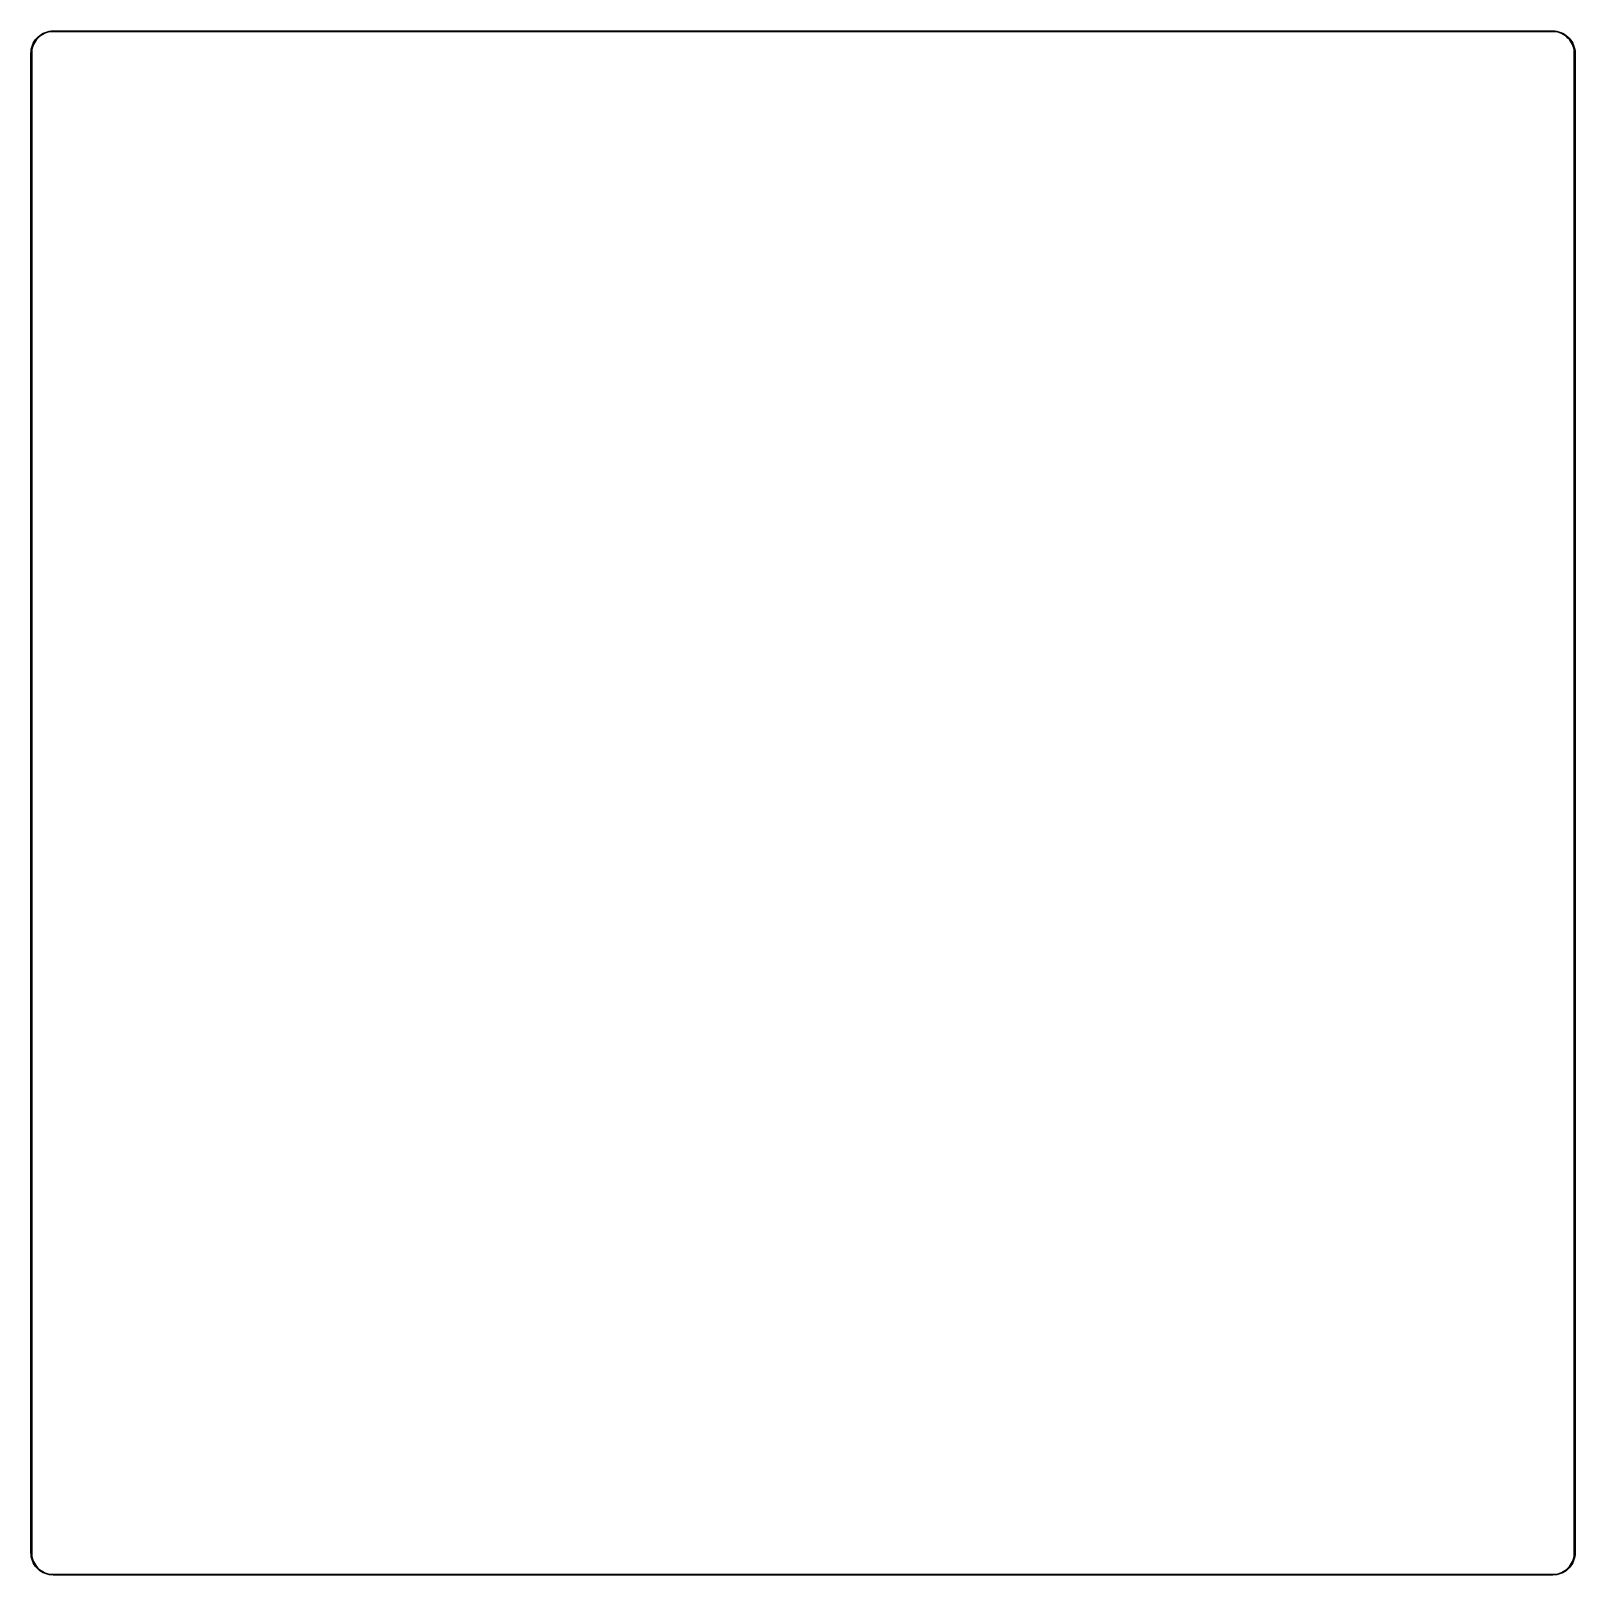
# Model space of a CAD drawing. Header units: inches. Extents: x 0 to 11.1, y 0 to 11.1.
import ezdxf

# ---------------------------------------------------------------- set-up
doc = ezdxf.new("R2010")
doc.units = ezdxf.units.IN
doc.header["$MEASUREMENT"] = 0
doc.layers.add('Edge.Cuts', color=254, linetype='CONTINUOUS', true_color=0xd0d2cd)

msp = doc.modelspace()

# ---------------------------------------------------------------- linework, layer by layer
at = {"layer": 'Edge.Cuts', "linetype": 'CONTINUOUS'}
for p, q in [((0.003, 10.989), (0.008, 11.003)), ((0.008, 11.003), (0.014, 11.016)), ((0.016, 11.007), (0.011, 10.994)), ((0.014, 11.016), (0.021, 11.029)), ((0.022, 11.02), (0.016, 11.007)), ((0.021, 11.029), (0.029, 11.042)), ((0.03, 11.032), (0.022, 11.02)), ((0.029, 11.042), (0.039, 11.053)), ((0.038, 11.044), (0.03, 11.032)), ((0.048, 11.054), (0.038, 11.044)), ((0.039, 11.053), (0.049, 11.063)), ((0.059, 11.064), (0.048, 11.054)), ((0.049, 11.063), (0.061, 11.073)), ((0.07, 11.073), (0.059, 11.064)), ((0.061, 11.073), (0.073, 11.081)), ((0.082, 11.08), (0.07, 11.073)), ((0.073, 11.081), (0.086, 11.088)), ((0.095, 11.086), (0.082, 11.08)), ((0.086, 11.088), (0.1, 11.094)), ((0.108, 11.092), (0.095, 11.086)), ((0.1, 11.094), (0.114, 11.099)), ((0.122, 11.095), (0.108, 11.092)), ((0.114, 11.099), (0.128, 11.103)), ((0.136, 11.098), (0.122, 11.095)), ((0.128, 11.103), (0.143, 11.105)), ((0.15, 11.099), (0.136, 11.098)), ((0.143, 11.105), (0.157, 11.105)), ((0.157, 11.099), (0.15, 11.099)), ((0.157, 11.105), (10.945, 11.105)), ((10.945, 11.099), (0.157, 11.099)), ((10.945, 11.105), (10.96, 11.105)), ((10.952, 11.099), (10.945, 11.099)), ((10.966, 11.098), (10.952, 11.099)), ((10.96, 11.105), (10.974, 11.103)), ((10.98, 11.095), (10.966, 11.098)), ((10.974, 11.103), (10.989, 11.099)), ((10.994, 11.092), (10.98, 11.095)), ((10.989, 11.099), (11.003, 11.094)), ((11.007, 11.086), (10.994, 11.092)), ((11.003, 11.094), (11.016, 11.088)), ((11.02, 11.08), (11.007, 11.086)), ((11.016, 11.088), (11.029, 11.081)), ((11.032, 11.073), (11.02, 11.08)), ((11.029, 11.081), (11.042, 11.073)), ((11.044, 11.064), (11.032, 11.073)), ((11.042, 11.073), (11.053, 11.063)), ((11.054, 11.054), (11.044, 11.064)), ((11.053, 11.063), (11.063, 11.053)), ((11.064, 11.044), (11.054, 11.054)), ((11.063, 11.053), (11.073, 11.042)), ((11.073, 11.032), (11.064, 11.044)), ((11.073, 11.042), (11.081, 11.029)), ((11.08, 11.02), (11.073, 11.032)), ((11.086, 11.007), (11.08, 11.02)), ((11.081, 11.029), (11.088, 11.016)), ((11.092, 10.994), (11.086, 11.007)), ((11.088, 11.016), (11.094, 11.003)), ((11.094, 11.003), (11.099, 10.989)), ((-0.003, 10.945), (-0.002, 10.96)), ((-0.003, 0.157), (-0.003, 10.945)), ((-0.002, 10.96), (0, 10.974)), ((0, 10.974), (0.003, 10.989)), ((0.004, 10.966), (0.003, 10.952)), ((0.003, 10.952), (0.003, 10.945)), ((0.003, 10.945), (0.003, 0.157)), ((0.007, 10.98), (0.004, 10.966)), ((0.011, 10.994), (0.007, 10.98)), ((11.095, 10.98), (11.092, 10.994)), ((11.098, 10.966), (11.095, 10.98)), ((11.099, 10.952), (11.098, 10.966)), ((11.099, 10.989), (11.103, 10.974)), ((11.099, 10.945), (11.099, 10.952)), ((11.099, 0.157), (11.099, 10.945)), ((11.103, 10.974), (11.105, 10.96)), ((11.105, 10.96), (11.105, 10.945)), ((11.105, 10.945), (11.105, 0.157)), ((-0.002, 0.143), (-0.003, 0.157)), ((0, 0.128), (-0.002, 0.143)), ((0.003, 0.114), (0, 0.128)), ((0.003, 0.157), (0.003, 0.15)), ((0.003, 0.15), (0.004, 0.136)), ((0.008, 0.1), (0.003, 0.114)), ((0.004, 0.136), (0.007, 0.122)), ((0.007, 0.122), (0.011, 0.108)), ((11.092, 0.108), (11.095, 0.122)), ((11.099, 0.114), (11.094, 0.1)), ((11.095, 0.122), (11.098, 0.136)), ((11.098, 0.136), (11.099, 0.15)), ((11.099, 0.15), (11.099, 0.157)), ((11.103, 0.128), (11.099, 0.114)), ((11.105, 0.143), (11.103, 0.128)), ((11.105, 0.157), (11.105, 0.143)), ((0.014, 0.086), (0.008, 0.1)), ((0.011, 0.108), (0.016, 0.095)), ((0.021, 0.073), (0.014, 0.086)), ((0.016, 0.095), (0.022, 0.082)), ((0.029, 0.061), (0.021, 0.073)), ((0.022, 0.082), (0.03, 0.07)), ((0.039, 0.049), (0.029, 0.061)), ((0.03, 0.07), (0.038, 0.059)), ((0.038, 0.059), (0.048, 0.048)), ((0.049, 0.039), (0.039, 0.049)), ((0.048, 0.048), (0.059, 0.038)), ((0.061, 0.029), (0.049, 0.039)), ((0.059, 0.038), (0.07, 0.03)), ((0.073, 0.021), (0.061, 0.029)), ((0.07, 0.03), (0.082, 0.022)), ((0.086, 0.014), (0.073, 0.021)), ((0.082, 0.022), (0.095, 0.016)), ((0.1, 0.008), (0.086, 0.014)), ((0.095, 0.016), (0.108, 0.011)), ((0.114, 0.003), (0.1, 0.008)), ((0.108, 0.011), (0.122, 0.007)), ((0.128, 0), (0.114, 0.003)), ((0.122, 0.007), (0.136, 0.004)), ((0.136, 0.004), (0.15, 0.003)), ((0.15, 0.003), (0.157, 0.003)), ((0.157, 0.003), (10.945, 0.003)), ((10.945, 0.003), (10.952, 0.003)), ((10.952, 0.003), (10.966, 0.004)), ((10.966, 0.004), (10.98, 0.007)), ((10.989, 0.003), (10.974, 0)), ((10.98, 0.007), (10.994, 0.011)), ((11.003, 0.008), (10.989, 0.003)), ((10.994, 0.011), (11.007, 0.016)), ((11.016, 0.014), (11.003, 0.008)), ((11.007, 0.016), (11.02, 0.022)), ((11.029, 0.021), (11.016, 0.014)), ((11.02, 0.022), (11.032, 0.03)), ((11.042, 0.029), (11.029, 0.021)), ((11.032, 0.03), (11.044, 0.038)), ((11.053, 0.039), (11.042, 0.029)), ((11.044, 0.038), (11.054, 0.048)), ((11.063, 0.049), (11.053, 0.039)), ((11.054, 0.048), (11.064, 0.059)), ((11.073, 0.061), (11.063, 0.049)), ((11.064, 0.059), (11.073, 0.07)), ((11.073, 0.07), (11.08, 0.082)), ((11.081, 0.073), (11.073, 0.061)), ((11.08, 0.082), (11.086, 0.095)), ((11.088, 0.086), (11.081, 0.073)), ((11.086, 0.095), (11.092, 0.108)), ((11.094, 0.1), (11.088, 0.086)), ((0.143, -0.002), (0.128, 0)), ((0.157, -0.003), (0.143, -0.002)), ((10.945, -0.003), (0.157, -0.003)), ((10.96, -0.002), (10.945, -0.003)), ((10.974, 0), (10.96, -0.002))]:
    msp.add_line(p, q, dxfattribs=at)

doc.saveas('drawing.dxf')
